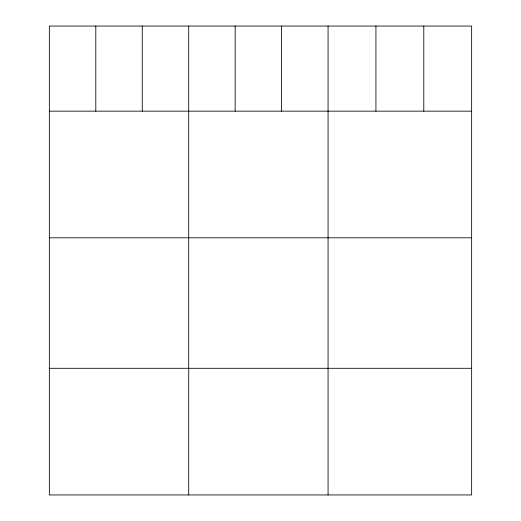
<?xml version="1.0" encoding="UTF-8"?>
<svg xmlns="http://www.w3.org/2000/svg" width="521" height="521" viewBox="0 0 521 521"><rect width="100%" height="100%" fill="white"/><g stroke="black" fill="none" stroke-linecap="round" stroke-linejoin="round"><path stroke-width="0.78" d="M471.648 111.155L471.648 494.95L49.352 494.95L49.352 26.05L471.648 26.05L471.648 111.155L49.352 111.155M49.352 237.81L471.648 237.81M49.352 368.295L471.648 368.295M423.788 26.05L423.788 111.155M375.928 26.05L375.928 111.155M328.067 26.05L328.067 494.95M281.614 26.05L281.614 111.155M235.16 26.05L235.16 111.155M188.713 26.05L188.713 494.95M142.259 26.05L142.259 111.155M95.805 26.05L95.805 111.155"/></g></svg>
